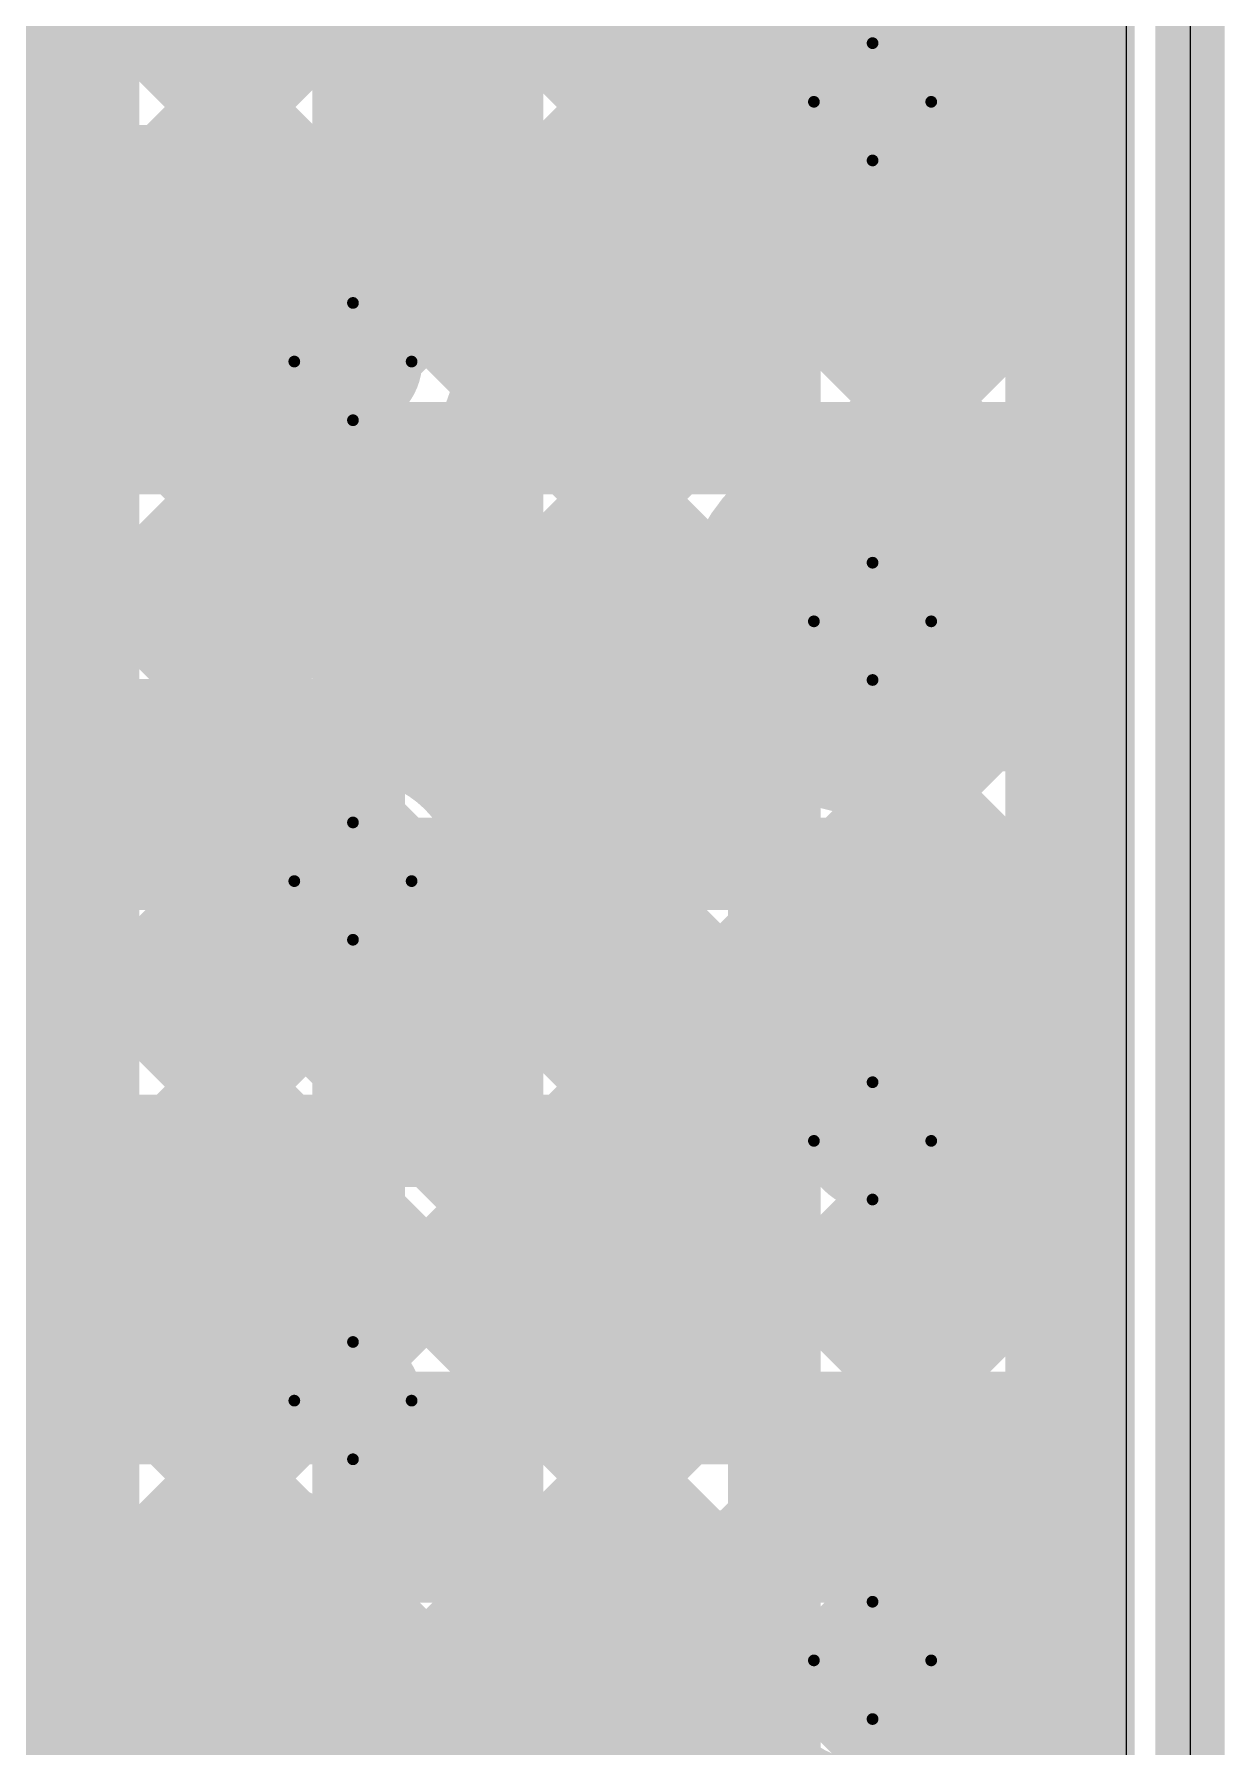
# Model space of a CAD drawing. Header units: millimetres. Extents: x 13 to 259, y -2 to 326.
# Drawn here: x 146.79 to 151.95, y 92.18 to 99.59 of the extents above; entities that cross this region are included whole.
import ezdxf

# ---------------------------------------------------------------- set-up
doc = ezdxf.new("R2010")
doc.units = ezdxf.units.MM
for name, color, linetype in [('BottomLayer', 5, 'Continuous'), ('ConnectLayer', 7, 'Continuous'), ('DrillDrawing', 1, 'Continuous'), ('Mechanical14', 56, 'Continuous'), ('Mechanical34', 56, 'Continuous'), ('MidLayer1', 16, 'Continuous'), ('MidLayer2', 76, 'Continuous'), ('MidLayer3', 90, 'Continuous'), ('MidLayer4', 156, 'Continuous'), ('MidLayer5', 130, 'Continuous'), ('MidLayer6', 216, 'Continuous'), ('MultiLayer', 9, 'Continuous'), ('TopLayer', 1, 'Continuous')]:
    doc.layers.add(name, color=color, linetype=linetype)

msp = doc.modelspace()

# ---------------------------------------------------------------- linework, layer by layer
at = {"layer": 'BottomLayer', "const_width": 0.3}
for points in [[(150.275, 99.3, 1), (150.575, 99.3, 1)], [(148.025, 98.175, 1), (148.325, 98.175, 1)], [(150.275, 97.05, 1), (150.575, 97.05, 1)], [(148.025, 95.925, 1), (148.325, 95.925, 1)], [(150.275, 94.8, 1), (150.575, 94.8, 1)], [(148.025, 93.675, 1), (148.325, 93.675, 1)], [(150.275, 92.55, 1), (150.575, 92.55, 1)]]:
    msp.add_lwpolyline(points, format="xyb", close=True, dxfattribs=at)
at = {"layer": 'ConnectLayer'}
msp.add_line((151.8, 136.8), (151.8, 67.8), dxfattribs=at)
msp.add_line((151.8, 136.8), (151.8, 67.8), dxfattribs=at)
at = {"layer": 'ConnectLayer', "const_width": 0.4}
for points in [[(146.9997, 90.0254), (146.9997, 136.36)], [(147.5997, 68.24), (147.5997, 136.36)], [(148.1997, 68.24), (148.1997, 136.36)], [(148.7997, 68.24), (148.7997, 136.36)], [(149.3997, 68.24), (149.3997, 136.36)], [(149.9997, 68.24), (149.9997, 136.36)], [(150.5997, 68.24), (150.5997, 136.36)], [(151.1997, 68.24), (151.1997, 136.36)], [(151.36, 68.24), (151.36, 136.36)], [(151.36, 68.24), (151.36, 136.36)], [(147.05, 89.9442), (147.05, 128.8163)], [(133.8667, 111.3575), (149.9721, 95.2521)], [(133.8667, 111.3575), (149.9721, 95.2521)], [(137.8562, 109.0651), (148.1096, 98.8117)], [(137.8562, 109.0651), (148.1096, 98.8117)], [(138.9498, 108.82), (150.1445, 97.6252)], [(138.9498, 108.82), (150.1445, 97.6252)], [(137.382, 108.6908), (147.6056, 98.4671)], [(137.382, 108.6908), (147.6056, 98.4671)], [(139.1246, 105.251), (147.8818, 96.4939)], [(139.1246, 105.251), (147.8818, 96.4939)], [(139.1294, 104.3977), (147.5382, 95.9889)], [(139.1294, 104.3977), (147.5382, 95.9889)], [(147.05, 99.5325), (151.36, 103.8425)], [(147.05, 103.2653), (151.36, 98.9553)], [(147.05, 98.684), (151.36, 102.994)], [(147.05, 102.4168), (151.36, 98.1068)], [(147.05, 97.8354), (151.36, 102.1454)], [(147.05, 101.5682), (151.36, 97.2582)], [(147.05, 96.9869), (151.36, 101.2969)], [(151.36, 88.5373), (151.36, 101.0628)], [(151.36, 88.5373), (151.36, 101.0628)], [(147.05, 100.7197), (151.36, 96.4097)], [(147.05, 96.1384), (151.36, 100.4484)], [(144.7565, 97.2389), (147.8794, 100.3619)], [(144.7565, 97.2389), (147.8794, 100.3619)], [(144.7457, 96.3797), (148.4272, 100.0611)], [(144.7457, 96.3797), (148.4272, 100.0611)], [(148.658, 98.5949), (150.0957, 100.0326)], [(148.658, 98.5949), (150.0957, 100.0326)], [(148.6243, 99.994), (151.36, 97.2582)], [(148.6243, 99.994), (151.36, 97.2582)], [(147.05, 99.8712), (151.36, 95.5612)], [(148.0072, 98.7926), (149.1185, 99.9039)], [(148.0072, 98.7926), (149.1185, 99.9039)], [(149.5561, 99.9107), (149.8622, 99.6046)], [(149.5561, 99.9107), (149.8622, 99.6046)], [(146.59, 99.5998), (151.36, 99.5998)], [(147.05, 95.2899), (151.36, 99.5999)], [(151.065, 99.3048), (151.36, 99.5999)], [(151.065, 99.3048), (151.36, 99.5999)], [(151.0632, 99.2521), (151.36, 98.9553)], [(151.0632, 99.2521), (151.36, 98.9553)], [(146.0404, 95.1288), (149.8786, 98.9669)], [(146.0404, 95.1288), (149.8786, 98.9669)], [(146.59, 98.9998), (151.36, 98.9998)], [(147.05, 99.0227), (151.36, 94.7127)], [(147.05, 94.4413), (151.36, 98.7513)], [(150.2827, 97.674), (151.36, 98.7513)], [(150.2827, 97.674), (151.36, 98.7513)], [(150.7297, 98.7372), (151.36, 98.1068)], [(150.7297, 98.7372), (151.36, 98.1068)], [(148.3106, 96.5505), (150.4202, 98.66)], [(148.3106, 96.5505), (150.4202, 98.66)], [(146.59, 98.3998), (151.36, 98.3998)], [(141.6643, 92.4497), (147.5574, 98.3428)], [(141.6643, 92.4497), (147.5574, 98.3428)], [(147.05, 98.1741), (151.36, 93.8641)], [(148.8117, 98.1095), (149.7902, 97.131)], [(148.8117, 98.1095), (149.7902, 97.131)], [(144.6725, 98.0061), (148.4072, 94.2714)], [(144.6725, 98.0061), (148.4072, 94.2714)], [(147.05, 93.5928), (151.36, 97.9028)], [(150.9168, 97.4596), (151.36, 97.9028)], [(150.9168, 97.4596), (151.36, 97.9028)], [(146.59, 97.7998), (151.36, 97.7998)], [(145.7912, 95.7281), (147.7552, 97.692)], [(145.7912, 95.7281), (147.7552, 97.692)], [(148.4671, 97.6056), (150.6902, 95.3825)], [(148.4671, 97.6056), (150.6902, 95.3825)], [(147.05, 97.3256), (151.36, 93.0156)], [(146.59, 97.1998), (151.36, 97.1998)], [(148.7699, 96.1612), (149.8011, 97.1924)], [(148.7699, 96.1612), (149.8011, 97.1924)], [(144.7077, 97.1223), (147.7126, 94.1174)], [(144.7077, 97.1223), (147.7126, 94.1174)], [(147.05, 92.7443), (151.36, 97.0543)], [(148.5199, 94.2141), (151.36, 97.0543)], [(148.5199, 94.2141), (151.36, 97.0543)], [(151.0003, 96.7695), (151.36, 96.4097)], [(151.0003, 96.7695), (151.36, 96.4097)], [(146.59, 96.5998), (151.36, 96.5998)], [(145.7905, 92.3333), (150.0155, 96.5582)], [(145.7905, 92.3333), (150.0155, 96.5582)], [(147.05, 96.4771), (151.36, 92.1671)], [(150.5061, 96.4151), (151.36, 95.5612)], [(150.5061, 96.4151), (151.36, 95.5612)], [(147.05, 91.8957), (151.36, 96.2058)], [(150.5762, 95.4219), (151.36, 96.2058)], [(150.5762, 95.4219), (151.36, 96.2058)], [(146.59, 95.9998), (151.36, 95.9998)], [(145.4204, 93.6602), (147.5496, 95.7894)], [(145.4204, 93.6602), (147.5496, 95.7894)], [(147.05, 95.6286), (151.36, 91.3185)], [(148.7439, 95.6317), (149.844, 94.5316)], [(148.7439, 95.6317), (149.844, 94.5316)], [(146.59, 95.3998), (151.36, 95.3998)], [(145.9731, 93.3644), (147.9389, 95.3302)], [(145.9731, 93.3644), (147.9389, 95.3302)], [(147.05, 91.0472), (151.36, 95.3572)], [(151.0252, 95.0224), (151.36, 95.3572)], [(151.0252, 95.0224), (151.36, 95.3572)], [(148.2389, 95.2882), (150.3425, 93.1846)], [(148.2389, 95.2882), (150.3425, 93.1846)], [(151.0075, 95.0652), (151.36, 94.7127)], [(151.0075, 95.0652), (151.36, 94.7127)], [(145.9943, 94.9872), (147.6134, 93.3681)], [(145.9943, 94.9872), (147.6134, 93.3681)], [(146.59, 94.7998), (151.36, 94.7998)], [(147.05, 94.78), (151.36, 90.47)], [(145.4834, 94.6496), (148.0758, 92.0573)], [(145.4834, 94.6496), (148.0758, 92.0573)], [(148.8149, 93.6606), (149.8031, 94.6489)], [(148.8149, 93.6606), (149.8031, 94.6489)], [(147.05, 90.1987), (151.36, 94.5087)], [(148.6754, 91.8241), (151.36, 94.5087)], [(148.6754, 91.8241), (151.36, 94.5087)], [(150.8772, 94.347), (151.36, 93.8641)], [(150.8772, 94.347), (151.36, 93.8641)], [(150.1567, 94.219), (151.36, 93.0156)], [(150.1567, 94.219), (151.36, 93.0156)], [(146.59, 94.1998), (151.36, 94.1998)], [(148.0568, 92.054), (150.2027, 94.1999)], [(148.0568, 92.054), (150.2027, 94.1999)], [(147.05, 93.9315), (151.36, 89.6215)], [(148.7715, 93.9071), (149.8492, 92.8294)], [(148.7715, 93.9071), (149.8492, 92.8294)], [(147.05, 89.3502), (151.36, 93.6602)], [(150.7815, 93.0816), (151.36, 93.6602)], [(150.7815, 93.0816), (151.36, 93.6602)], [(146.59, 93.5998), (151.36, 93.5998)], [(146.0407, 91.7349), (147.6359, 93.3301)], [(146.0407, 91.7349), (147.6359, 93.3301)], [(146.0176, 93.2669), (147.5931, 91.6914)], [(146.0176, 93.2669), (147.5931, 91.6914)], [(148.6175, 93.2126), (151.36, 90.47)], [(148.6175, 93.2126), (151.36, 90.47)], [(147.8682, 93.1134), (150.1193, 90.8622)], [(147.8682, 93.1134), (150.1193, 90.8622)], [(146.0508, 90.8965), (148.1895, 93.0352)], [(146.0508, 90.8965), (148.1895, 93.0352)], [(147.05, 93.083), (151.36, 88.773)], [(146.59, 92.9998), (151.36, 92.9998)], [(147.05, 88.5016), (151.36, 92.8116)], [(151.0641, 92.5157), (151.36, 92.8116)], [(151.0641, 92.5157), (151.36, 92.8116)], [(151.0597, 92.4674), (151.36, 92.1671)], [(151.0597, 92.4674), (151.36, 92.1671)], [(146.59, 92.3998), (151.36, 92.3998)], [(147.05, 92.2344), (151.36, 87.9244)], [(145.7325, 88.0326), (149.8935, 92.1936)], [(145.7325, 88.0326), (149.8935, 92.1936)]]:
    msp.add_lwpolyline(points, dxfattribs=at)
at = {"layer": 'ConnectLayer'}
for points, const_width in [([(151.065, 99.3, 1), (149.785, 99.3, 1)], 0.4), ([(151.065, 99.3, 1), (149.785, 99.3, 1)], 0.4), ([(149.7622, 99.6046, 1), (149.9622, 99.6046, 1)], 0.2), ([(149.7622, 99.6046, 1), (149.9622, 99.6046, 1)], 0.2), ([(151.26, 99.5999, 1), (151.46, 99.5999, 1)], 0.2), ([(151.26, 99.5999, 1), (151.46, 99.5999, 1)], 0.2), ([(151.26, 99.5999, 1), (151.46, 99.5999, 1)], 0.2), ([(151.26, 99.5998, 1), (151.46, 99.5998, 1)], 0.2), ([(146.95, 99.5325, 1), (147.15, 99.5325, 1)], 0.2), ([(149.685, 99.3, 1), (149.885, 99.3, 1)], 0.2), ([(149.685, 99.3, 1), (149.885, 99.3, 1)], 0.2), ([(150.965, 99.3048, 1), (151.165, 99.3048, 1)], 0.2), ([(150.965, 99.3048, 1), (151.165, 99.3048, 1)], 0.2), ([(150.965, 99.3, 1), (151.165, 99.3, 1)], 0.2), ([(150.965, 99.3, 1), (151.165, 99.3, 1)], 0.2), ([(150.9632, 99.2521, 1), (151.1632, 99.2521, 1)], 0.2), ([(150.9632, 99.2521, 1), (151.1632, 99.2521, 1)], 0.2), ([(146.95, 99.0227, 1), (147.15, 99.0227, 1)], 0.2), ([(149.7786, 98.9669, 1), (149.9786, 98.9669, 1)], 0.2), ([(149.7786, 98.9669, 1), (149.9786, 98.9669, 1)], 0.2), ([(151.26, 98.9998, 1), (151.46, 98.9998, 1)], 0.2), ([(151.26, 98.9553, 1), (151.46, 98.9553, 1)], 0.2), ([(151.26, 98.9553, 1), (151.46, 98.9553, 1)], 0.2), ([(151.26, 98.9553, 1), (151.46, 98.9553, 1)], 0.2), ([(148.815, 98.175, 1), (147.535, 98.175, 1)], 0.4), ([(148.815, 98.175, 1), (147.535, 98.175, 1)], 0.4), ([(148.0096, 98.8117, 1), (148.2096, 98.8117, 1)], 0.2), ([(148.0096, 98.8117, 1), (148.2096, 98.8117, 1)], 0.2), ([(147.9072, 98.7926, 1), (148.1072, 98.7926, 1)], 0.2), ([(147.9072, 98.7926, 1), (148.1072, 98.7926, 1)], 0.2), ([(150.6297, 98.7372, 1), (150.8297, 98.7372, 1)], 0.2), ([(150.6297, 98.7372, 1), (150.8297, 98.7372, 1)], 0.2), ([(151.26, 98.7513, 1), (151.46, 98.7513, 1)], 0.2), ([(151.26, 98.7513, 1), (151.46, 98.7513, 1)], 0.2), ([(151.26, 98.7513, 1), (151.46, 98.7513, 1)], 0.2), ([(146.95, 98.684, 1), (147.15, 98.684, 1)], 0.2), ([(148.558, 98.5949, 1), (148.758, 98.5949, 1)], 0.2), ([(148.558, 98.5949, 1), (148.758, 98.5949, 1)], 0.2), ([(150.3202, 98.66, 1), (150.5202, 98.66, 1)], 0.2), ([(150.3202, 98.66, 1), (150.5202, 98.66, 1)], 0.2), ([(147.5056, 98.4671, 1), (147.7056, 98.4671, 1)], 0.2), ([(147.5056, 98.4671, 1), (147.7056, 98.4671, 1)], 0.2), ([(151.26, 98.3998, 1), (151.46, 98.3998, 1)], 0.2), ([(147.4574, 98.3428, 1), (147.6574, 98.3428, 1)], 0.2), ([(147.4574, 98.3428, 1), (147.6574, 98.3428, 1)], 0.2), ([(146.95, 98.1741, 1), (147.15, 98.1741, 1)], 0.2), ([(147.435, 98.175, 1), (147.635, 98.175, 1)], 0.2), ([(147.435, 98.175, 1), (147.635, 98.175, 1)], 0.2), ([(148.715, 98.175, 1), (148.915, 98.175, 1)], 0.2), ([(148.715, 98.175, 1), (148.915, 98.175, 1)], 0.2), ([(148.7117, 98.1095, 1), (148.9117, 98.1095, 1)], 0.2), ([(148.7117, 98.1095, 1), (148.9117, 98.1095, 1)], 0.2), ([(151.26, 98.1068, 1), (151.46, 98.1068, 1)], 0.2), ([(151.26, 98.1068, 1), (151.46, 98.1068, 1)], 0.2), ([(151.26, 98.1068, 1), (151.46, 98.1068, 1)], 0.2), ([(151.26, 97.9028, 1), (151.46, 97.9028, 1)], 0.2), ([(151.26, 97.9028, 1), (151.46, 97.9028, 1)], 0.2), ([(151.26, 97.9028, 1), (151.46, 97.9028, 1)], 0.2), ([(146.95, 97.8354, 1), (147.15, 97.8354, 1)], 0.2), ([(151.26, 97.7998, 1), (151.46, 97.7998, 1)], 0.2), ([(147.6552, 97.692, 1), (147.8552, 97.692, 1)], 0.2), ([(147.6552, 97.692, 1), (147.8552, 97.692, 1)], 0.2), ([(151.065, 97.05, 1), (149.785, 97.05, 1)], 0.4), ([(151.065, 97.05, 1), (149.785, 97.05, 1)], 0.4), ([(150.0445, 97.6252, 1), (150.2445, 97.6252, 1)], 0.2), ([(150.0445, 97.6252, 1), (150.2445, 97.6252, 1)], 0.2), ([(150.1827, 97.674, 1), (150.3827, 97.674, 1)], 0.2), ([(150.1827, 97.674, 1), (150.3827, 97.674, 1)], 0.2), ([(148.3671, 97.6056, 1), (148.5671, 97.6056, 1)], 0.2), ([(148.3671, 97.6056, 1), (148.5671, 97.6056, 1)], 0.2), ([(150.8168, 97.4596, 1), (151.0168, 97.4596, 1)], 0.2), ([(150.8168, 97.4596, 1), (151.0168, 97.4596, 1)], 0.2), ([(146.95, 97.3256, 1), (147.15, 97.3256, 1)], 0.2), ([(151.26, 97.2582, 1), (151.46, 97.2582, 1)], 0.2), ([(151.26, 97.2582, 1), (151.46, 97.2582, 1)], 0.2), ([(151.26, 97.2582, 1), (151.46, 97.2582, 1)], 0.2), ([(149.7011, 97.1924, 1), (149.9011, 97.1924, 1)], 0.2), ([(149.7011, 97.1924, 1), (149.9011, 97.1924, 1)], 0.2), ([(151.26, 97.1998, 1), (151.46, 97.1998, 1)], 0.2), ([(149.6902, 97.131, 1), (149.8902, 97.131, 1)], 0.2), ([(149.6902, 97.131, 1), (149.8902, 97.131, 1)], 0.2), ([(149.685, 97.05, 1), (149.885, 97.05, 1)], 0.2), ([(149.685, 97.05, 1), (149.885, 97.05, 1)], 0.2), ([(150.965, 97.05, 1), (151.165, 97.05, 1)], 0.2), ([(150.965, 97.05, 1), (151.165, 97.05, 1)], 0.2), ([(151.26, 97.0543, 1), (151.46, 97.0543, 1)], 0.2), ([(151.26, 97.0543, 1), (151.46, 97.0543, 1)], 0.2), ([(151.26, 97.0543, 1), (151.46, 97.0543, 1)], 0.2), ([(146.95, 96.9869, 1), (147.15, 96.9869, 1)], 0.2), ([(150.9003, 96.7695, 1), (151.1003, 96.7695, 1)], 0.2), ([(150.9003, 96.7695, 1), (151.1003, 96.7695, 1)], 0.2), ([(151.26, 96.5998, 1), (151.46, 96.5998, 1)], 0.2), ([(148.815, 95.925, 1), (147.535, 95.925, 1)], 0.4), ([(148.815, 95.925, 1), (147.535, 95.925, 1)], 0.4), ([(148.2106, 96.5505, 1), (148.4106, 96.5505, 1)], 0.2), ([(148.2106, 96.5505, 1), (148.4106, 96.5505, 1)], 0.2), ([(149.9155, 96.5582, 1), (150.1155, 96.5582, 1)], 0.2), ([(149.9155, 96.5582, 1), (150.1155, 96.5582, 1)], 0.2), ([(146.95, 96.4771, 1), (147.15, 96.4771, 1)], 0.2), ([(147.7818, 96.4939, 1), (147.9818, 96.4939, 1)], 0.2), ([(147.7818, 96.4939, 1), (147.9818, 96.4939, 1)], 0.2), ([(150.4061, 96.4151, 1), (150.6061, 96.4151, 1)], 0.2), ([(150.4061, 96.4151, 1), (150.6061, 96.4151, 1)], 0.2), ([(151.26, 96.4097, 1), (151.46, 96.4097, 1)], 0.2), ([(151.26, 96.4097, 1), (151.46, 96.4097, 1)], 0.2), ([(151.26, 96.4097, 1), (151.46, 96.4097, 1)], 0.2), ([(148.6699, 96.1612, 1), (148.8699, 96.1612, 1)], 0.2), ([(148.6699, 96.1612, 1), (148.8699, 96.1612, 1)], 0.2), ([(151.26, 96.2058, 1), (151.46, 96.2058, 1)], 0.2), ([(151.26, 96.2058, 1), (151.46, 96.2058, 1)], 0.2), ([(151.26, 96.2058, 1), (151.46, 96.2058, 1)], 0.2), ([(146.95, 96.1384, 1), (147.15, 96.1384, 1)], 0.2), ([(151.26, 95.9998, 1), (151.46, 95.9998, 1)], 0.2), ([(147.435, 95.925, 1), (147.635, 95.925, 1)], 0.2), ([(147.435, 95.925, 1), (147.635, 95.925, 1)], 0.2), ([(147.4382, 95.9889, 1), (147.6382, 95.9889, 1)], 0.2), ([(147.4382, 95.9889, 1), (147.6382, 95.9889, 1)], 0.2), ([(148.715, 95.925, 1), (148.915, 95.925, 1)], 0.2), ([(148.715, 95.925, 1), (148.915, 95.925, 1)], 0.2), ([(147.4496, 95.7894, 1), (147.6496, 95.7894, 1)], 0.2), ([(147.4496, 95.7894, 1), (147.6496, 95.7894, 1)], 0.2), ([(146.95, 95.6286, 1), (147.15, 95.6286, 1)], 0.2), ([(148.6439, 95.6317, 1), (148.8439, 95.6317, 1)], 0.2), ([(148.6439, 95.6317, 1), (148.8439, 95.6317, 1)], 0.2), ([(151.26, 95.5612, 1), (151.46, 95.5612, 1)], 0.2), ([(151.26, 95.5612, 1), (151.46, 95.5612, 1)], 0.2), ([(151.26, 95.5612, 1), (151.46, 95.5612, 1)], 0.2), ([(151.065, 94.8, 1), (149.785, 94.8, 1)], 0.4), ([(151.065, 94.8, 1), (149.785, 94.8, 1)], 0.4), ([(150.4762, 95.4219, 1), (150.6762, 95.4219, 1)], 0.2), ([(150.4762, 95.4219, 1), (150.6762, 95.4219, 1)], 0.2), ([(151.26, 95.3998, 1), (151.46, 95.3998, 1)], 0.2), ([(147.8389, 95.3302, 1), (148.0389, 95.3302, 1)], 0.2), ([(147.8389, 95.3302, 1), (148.0389, 95.3302, 1)], 0.2), ([(150.5902, 95.3825, 1), (150.7902, 95.3825, 1)], 0.2), ([(150.5902, 95.3825, 1), (150.7902, 95.3825, 1)], 0.2), ([(151.26, 95.3572, 1), (151.46, 95.3572, 1)], 0.2), ([(151.26, 95.3572, 1), (151.46, 95.3572, 1)], 0.2), ([(151.26, 95.3572, 1), (151.46, 95.3572, 1)], 0.2), ([(146.95, 95.2899, 1), (147.15, 95.2899, 1)], 0.2), ([(148.1389, 95.2882, 1), (148.3389, 95.2882, 1)], 0.2), ([(148.1389, 95.2882, 1), (148.3389, 95.2882, 1)], 0.2), ([(149.8721, 95.2521, 1), (150.0721, 95.2521, 1)], 0.2), ([(149.8721, 95.2521, 1), (150.0721, 95.2521, 1)], 0.2), ([(150.9075, 95.0652, 1), (151.1075, 95.0652, 1)], 0.2), ([(150.9075, 95.0652, 1), (151.1075, 95.0652, 1)], 0.2), ([(150.9252, 95.0224, 1), (151.1252, 95.0224, 1)], 0.2), ([(150.9252, 95.0224, 1), (151.1252, 95.0224, 1)], 0.2), ([(146.95, 94.78, 1), (147.15, 94.78, 1)], 0.2), ([(149.685, 94.8, 1), (149.885, 94.8, 1)], 0.2), ([(149.685, 94.8, 1), (149.885, 94.8, 1)], 0.2), ([(150.965, 94.8, 1), (151.165, 94.8, 1)], 0.2), ([(150.965, 94.8, 1), (151.165, 94.8, 1)], 0.2), ([(151.26, 94.7998, 1), (151.46, 94.7998, 1)], 0.2), ([(151.26, 94.7127, 1), (151.46, 94.7127, 1)], 0.2), ([(151.26, 94.7127, 1), (151.46, 94.7127, 1)], 0.2), ([(151.26, 94.7127, 1), (151.46, 94.7127, 1)], 0.2), ([(149.7031, 94.6489, 1), (149.9031, 94.6489, 1)], 0.2), ([(149.7031, 94.6489, 1), (149.9031, 94.6489, 1)], 0.2), ([(149.744, 94.5316, 1), (149.944, 94.5316, 1)], 0.2), ([(149.744, 94.5316, 1), (149.944, 94.5316, 1)], 0.2), ([(146.95, 94.4413, 1), (147.15, 94.4413, 1)], 0.2), ([(151.26, 94.5087, 1), (151.46, 94.5087, 1)], 0.2), ([(151.26, 94.5087, 1), (151.46, 94.5087, 1)], 0.2), ([(151.26, 94.5087, 1), (151.46, 94.5087, 1)], 0.2), ([(148.815, 93.675, 1), (147.535, 93.675, 1)], 0.4), ([(148.815, 93.675, 1), (147.535, 93.675, 1)], 0.4), ([(150.7772, 94.347, 1), (150.9772, 94.347, 1)], 0.2), ([(150.7772, 94.347, 1), (150.9772, 94.347, 1)], 0.2), ([(148.3072, 94.2714, 1), (148.5072, 94.2714, 1)], 0.2), ([(148.3072, 94.2714, 1), (148.5072, 94.2714, 1)], 0.2), ([(148.4199, 94.2141, 1), (148.6199, 94.2141, 1)], 0.2), ([(148.4199, 94.2141, 1), (148.6199, 94.2141, 1)], 0.2), ([(150.0567, 94.219, 1), (150.2567, 94.219, 1)], 0.2), ([(150.0567, 94.219, 1), (150.2567, 94.219, 1)], 0.2), ([(150.1027, 94.1999, 1), (150.3027, 94.1999, 1)], 0.2), ([(150.1027, 94.1999, 1), (150.3027, 94.1999, 1)], 0.2), ([(151.26, 94.1998, 1), (151.46, 94.1998, 1)], 0.2), ([(147.6126, 94.1174, 1), (147.8126, 94.1174, 1)], 0.2), ([(147.6126, 94.1174, 1), (147.8126, 94.1174, 1)], 0.2), ([(146.95, 93.9315, 1), (147.15, 93.9315, 1)], 0.2), ([(148.6715, 93.9071, 1), (148.8715, 93.9071, 1)], 0.2), ([(148.6715, 93.9071, 1), (148.8715, 93.9071, 1)], 0.2), ([(151.26, 93.8641, 1), (151.46, 93.8641, 1)], 0.2), ([(151.26, 93.8641, 1), (151.46, 93.8641, 1)], 0.2), ([(151.26, 93.8641, 1), (151.46, 93.8641, 1)], 0.2), ([(147.435, 93.675, 1), (147.635, 93.675, 1)], 0.2), ([(147.435, 93.675, 1), (147.635, 93.675, 1)], 0.2), ([(148.7149, 93.6606, 1), (148.9149, 93.6606, 1)], 0.2), ([(148.7149, 93.6606, 1), (148.9149, 93.6606, 1)], 0.2), ([(148.715, 93.675, 1), (148.915, 93.675, 1)], 0.2), ([(148.715, 93.675, 1), (148.915, 93.675, 1)], 0.2), ([(151.26, 93.6602, 1), (151.46, 93.6602, 1)], 0.2), ([(151.26, 93.6602, 1), (151.46, 93.6602, 1)], 0.2), ([(151.26, 93.6602, 1), (151.46, 93.6602, 1)], 0.2), ([(146.95, 93.5928, 1), (147.15, 93.5928, 1)], 0.2), ([(151.26, 93.5998, 1), (151.46, 93.5998, 1)], 0.2), ([(147.5134, 93.3681, 1), (147.7134, 93.3681, 1)], 0.2), ([(147.5134, 93.3681, 1), (147.7134, 93.3681, 1)], 0.2), ([(147.5359, 93.3301, 1), (147.7359, 93.3301, 1)], 0.2), ([(147.5359, 93.3301, 1), (147.7359, 93.3301, 1)], 0.2), ([(148.5175, 93.2126, 1), (148.7175, 93.2126, 1)], 0.2), ([(148.5175, 93.2126, 1), (148.7175, 93.2126, 1)], 0.2), ([(151.065, 92.55, 1), (149.785, 92.55, 1)], 0.4), ([(151.065, 92.55, 1), (149.785, 92.55, 1)], 0.4), ([(150.2425, 93.1846, 1), (150.4425, 93.1846, 1)], 0.2), ([(150.2425, 93.1846, 1), (150.4425, 93.1846, 1)], 0.2), ([(147.7682, 93.1134, 1), (147.9682, 93.1134, 1)], 0.2), ([(147.7682, 93.1134, 1), (147.9682, 93.1134, 1)], 0.2), ([(146.95, 93.083, 1), (147.15, 93.083, 1)], 0.2), ([(148.0895, 93.0352, 1), (148.2895, 93.0352, 1)], 0.2), ([(148.0895, 93.0352, 1), (148.2895, 93.0352, 1)], 0.2), ([(150.6815, 93.0816, 1), (150.8815, 93.0816, 1)], 0.2), ([(150.6815, 93.0816, 1), (150.8815, 93.0816, 1)], 0.2), ([(151.26, 93.0156, 1), (151.46, 93.0156, 1)], 0.2), ([(151.26, 93.0156, 1), (151.46, 93.0156, 1)], 0.2), ([(151.26, 93.0156, 1), (151.46, 93.0156, 1)], 0.2), ([(151.26, 92.9998, 1), (151.46, 92.9998, 1)], 0.2), ([(149.7492, 92.8294, 1), (149.9492, 92.8294, 1)], 0.2), ([(149.7492, 92.8294, 1), (149.9492, 92.8294, 1)], 0.2), ([(151.26, 92.8116, 1), (151.46, 92.8116, 1)], 0.2), ([(151.26, 92.8116, 1), (151.46, 92.8116, 1)], 0.2), ([(151.26, 92.8116, 1), (151.46, 92.8116, 1)], 0.2), ([(146.95, 92.7443, 1), (147.15, 92.7443, 1)], 0.2), ([(149.685, 92.55, 1), (149.885, 92.55, 1)], 0.2), ([(149.685, 92.55, 1), (149.885, 92.55, 1)], 0.2), ([(150.9641, 92.5157, 1), (151.1641, 92.5157, 1)], 0.2), ([(150.9641, 92.5157, 1), (151.1641, 92.5157, 1)], 0.2), ([(150.965, 92.55, 1), (151.165, 92.55, 1)], 0.2), ([(150.965, 92.55, 1), (151.165, 92.55, 1)], 0.2), ([(150.9597, 92.4674, 1), (151.1597, 92.4674, 1)], 0.2), ([(150.9597, 92.4674, 1), (151.1597, 92.4674, 1)], 0.2), ([(151.26, 92.3998, 1), (151.46, 92.3998, 1)], 0.2), ([(146.95, 92.2344, 1), (147.15, 92.2344, 1)], 0.2), ([(149.7935, 92.1936, 1), (149.9935, 92.1936, 1)], 0.2), ([(149.7935, 92.1936, 1), (149.9935, 92.1936, 1)], 0.2), ([(151.26, 92.1671, 1), (151.46, 92.1671, 1)], 0.2), ([(151.26, 92.1671, 1), (151.46, 92.1671, 1)], 0.2), ([(151.26, 92.1671, 1), (151.46, 92.1671, 1)], 0.2), ([(148.815, 91.425, 1), (147.535, 91.425, 1)], 0.4), ([(148.815, 91.425, 1), (147.535, 91.425, 1)], 0.4), ([(147.9568, 92.054, 1), (148.1568, 92.054, 1)], 0.2), ([(147.9568, 92.054, 1), (148.1568, 92.054, 1)], 0.2), ([(147.9758, 92.0573, 1), (148.1758, 92.0573, 1)], 0.2), ([(147.9758, 92.0573, 1), (148.1758, 92.0573, 1)], 0.2)]:
    msp.add_lwpolyline(points, format="xyb", close=True, dxfattribs=dict(at, const_width=const_width))
at = {"layer": 'DrillDrawing', "const_width": 0.0508}
for points in [[(150.171, 99.3), (150.425, 99.554)], [(150.425, 99.554), (150.679, 99.3)], [(150.171, 99.3), (150.425, 99.046)], [(150.425, 99.046), (150.679, 99.3)], [(147.921, 98.175), (148.175, 98.429)], [(148.175, 98.429), (148.429, 98.175)], [(147.921, 98.175), (148.175, 97.921)], [(148.175, 97.921), (148.429, 98.175)], [(150.171, 97.05), (150.425, 97.304)], [(150.425, 97.304), (150.679, 97.05)], [(150.171, 97.05), (150.425, 96.796)], [(150.425, 96.796), (150.679, 97.05)], [(147.921, 95.925), (148.175, 96.179)], [(148.175, 96.179), (148.429, 95.925)], [(147.921, 95.925), (148.175, 95.671)], [(148.175, 95.671), (148.429, 95.925)], [(150.171, 94.8), (150.425, 95.054)], [(150.425, 95.054), (150.679, 94.8)], [(150.171, 94.8), (150.425, 94.546)], [(150.425, 94.546), (150.679, 94.8)], [(147.921, 93.675), (148.175, 93.929)], [(148.175, 93.929), (148.429, 93.675)], [(147.921, 93.675), (148.175, 93.421)], [(148.175, 93.421), (148.429, 93.675)], [(150.171, 92.55), (150.425, 92.804)], [(150.425, 92.804), (150.679, 92.55)], [(150.171, 92.55), (150.425, 92.296)], [(150.425, 92.296), (150.679, 92.55)]]:
    msp.add_lwpolyline(points, dxfattribs=at)
at = {"layer": 'DrillDrawing', "const_width": 0.0254}
for points in [[(150.4123, 99.554, 1), (150.4377, 99.554, 1)], [(150.4123, 99.554, 1), (150.4377, 99.554, 1)], [(150.1583, 99.3, 1), (150.1837, 99.3, 1)], [(150.1583, 99.3, 1), (150.1837, 99.3, 1)], [(150.6663, 99.3, 1), (150.6917, 99.3, 1)], [(150.6663, 99.3, 1), (150.6917, 99.3, 1)], [(150.4123, 99.046, 1), (150.4377, 99.046, 1)], [(150.4123, 99.046, 1), (150.4377, 99.046, 1)], [(148.1623, 98.429, 1), (148.1877, 98.429, 1)], [(148.1623, 98.429, 1), (148.1877, 98.429, 1)], [(147.9083, 98.175, 1), (147.9337, 98.175, 1)], [(147.9083, 98.175, 1), (147.9337, 98.175, 1)], [(148.4163, 98.175, 1), (148.4417, 98.175, 1)], [(148.4163, 98.175, 1), (148.4417, 98.175, 1)], [(148.1623, 97.921, 1), (148.1877, 97.921, 1)], [(148.1623, 97.921, 1), (148.1877, 97.921, 1)], [(150.4123, 97.304, 1), (150.4377, 97.304, 1)], [(150.4123, 97.304, 1), (150.4377, 97.304, 1)], [(150.1583, 97.05, 1), (150.1837, 97.05, 1)], [(150.1583, 97.05, 1), (150.1837, 97.05, 1)], [(150.6663, 97.05, 1), (150.6917, 97.05, 1)], [(150.6663, 97.05, 1), (150.6917, 97.05, 1)], [(150.4123, 96.796, 1), (150.4377, 96.796, 1)], [(150.4123, 96.796, 1), (150.4377, 96.796, 1)], [(148.1623, 96.179, 1), (148.1877, 96.179, 1)], [(148.1623, 96.179, 1), (148.1877, 96.179, 1)], [(147.9083, 95.925, 1), (147.9337, 95.925, 1)], [(147.9083, 95.925, 1), (147.9337, 95.925, 1)], [(148.4163, 95.925, 1), (148.4417, 95.925, 1)], [(148.4163, 95.925, 1), (148.4417, 95.925, 1)], [(148.1623, 95.671, 1), (148.1877, 95.671, 1)], [(148.1623, 95.671, 1), (148.1877, 95.671, 1)], [(150.4123, 95.054, 1), (150.4377, 95.054, 1)], [(150.4123, 95.054, 1), (150.4377, 95.054, 1)], [(150.1583, 94.8, 1), (150.1837, 94.8, 1)], [(150.1583, 94.8, 1), (150.1837, 94.8, 1)], [(150.6663, 94.8, 1), (150.6917, 94.8, 1)], [(150.6663, 94.8, 1), (150.6917, 94.8, 1)], [(150.4123, 94.546, 1), (150.4377, 94.546, 1)], [(150.4123, 94.546, 1), (150.4377, 94.546, 1)], [(148.1623, 93.929, 1), (148.1877, 93.929, 1)], [(148.1623, 93.929, 1), (148.1877, 93.929, 1)], [(147.9083, 93.675, 1), (147.9337, 93.675, 1)], [(147.9083, 93.675, 1), (147.9337, 93.675, 1)], [(148.4163, 93.675, 1), (148.4417, 93.675, 1)], [(148.4163, 93.675, 1), (148.4417, 93.675, 1)], [(148.1623, 93.421, 1), (148.1877, 93.421, 1)], [(148.1623, 93.421, 1), (148.1877, 93.421, 1)], [(150.4123, 92.804, 1), (150.4377, 92.804, 1)], [(150.4123, 92.804, 1), (150.4377, 92.804, 1)], [(150.1583, 92.55, 1), (150.1837, 92.55, 1)], [(150.1583, 92.55, 1), (150.1837, 92.55, 1)], [(150.6663, 92.55, 1), (150.6917, 92.55, 1)], [(150.6663, 92.55, 1), (150.6917, 92.55, 1)], [(150.4123, 92.296, 1), (150.4377, 92.296, 1)], [(150.4123, 92.296, 1), (150.4377, 92.296, 1)]]:
    msp.add_lwpolyline(points, format="xyb", close=True, dxfattribs=at)
at = {"layer": 'Mechanical14', "const_width": 0.3}
msp.add_lwpolyline([(151.8, 67.8), (151.8, 136.8)], dxfattribs=at)
at = {"layer": 'Mechanical34', "const_width": 0.1}
for points in [[(151.8, 136.85), (151.8, 67.85)], [(146.8, 72.8), (146.8, 131.8)]]:
    msp.add_lwpolyline(points, dxfattribs=at)
at = {"layer": 'MidLayer1', "const_width": 0.3}
for points in [[(150.275, 99.3, 1), (150.575, 99.3, 1)], [(148.025, 98.175, 1), (148.325, 98.175, 1)], [(150.275, 97.05, 1), (150.575, 97.05, 1)], [(148.025, 95.925, 1), (148.325, 95.925, 1)], [(150.275, 94.8, 1), (150.575, 94.8, 1)], [(148.025, 93.675, 1), (148.325, 93.675, 1)], [(150.275, 92.55, 1), (150.575, 92.55, 1)]]:
    msp.add_lwpolyline(points, format="xyb", close=True, dxfattribs=at)
at = {"layer": 'MidLayer2'}
for points, const_width in [([(150.275, 99.3, 1), (150.575, 99.3, 1)], 0.3), ([(148.025, 98.175, 1), (148.325, 98.175, 1)], 0.3), ([(150.275, 97.05, 1), (150.575, 97.05, 1)], 0.3), ([(148.025, 95.925, 1), (148.325, 95.925, 1)], 0.3), ([(147.01, 95.515, 1), (147.11, 95.515, 1)], 0.1), ([(147.01, 95.515, 1), (147.11, 95.515, 1)], 0.1), ([(147.625, 95.515, 1), (147.725, 95.515, 1)], 0.1), ([(147.625, 95.515, 1), (147.725, 95.515, 1)], 0.1), ([(150.275, 94.8, 1), (150.575, 94.8, 1)], 0.3), ([(148.025, 93.675, 1), (148.325, 93.675, 1)], 0.3), ([(149.275, 93.865, 1), (149.375, 93.865, 1)], 0.1), ([(149.275, 93.865, 1), (149.375, 93.865, 1)], 0.1), ([(150.275, 92.55, 1), (150.575, 92.55, 1)], 0.3)]:
    msp.add_lwpolyline(points, format="xyb", close=True, dxfattribs=dict(at, const_width=const_width))
at = {"layer": 'MidLayer2', "const_width": 0.2}
for points in [[(146.525, 96.05), (147.06, 95.515)], [(147.06, 95.515), (147.675, 95.515)], [(147.675, 95.515), (149.325, 93.865)], [(149.325, 90.8), (149.325, 93.865)]]:
    msp.add_lwpolyline(points, dxfattribs=at)
at = {"layer": 'MidLayer3', "const_width": 0.3}
for points in [[(150.275, 99.3, 1), (150.575, 99.3, 1)], [(148.025, 98.175, 1), (148.325, 98.175, 1)], [(150.275, 97.05, 1), (150.575, 97.05, 1)], [(148.025, 95.925, 1), (148.325, 95.925, 1)], [(150.275, 94.8, 1), (150.575, 94.8, 1)], [(148.025, 93.675, 1), (148.325, 93.675, 1)], [(150.275, 92.55, 1), (150.575, 92.55, 1)]]:
    msp.add_lwpolyline(points, format="xyb", close=True, dxfattribs=at)
at = {"layer": 'MidLayer4', "const_width": 0.4}
msp.add_lwpolyline([(146.85, 90.075), (146.85, 99.9)], dxfattribs=at)
at = {"layer": 'MidLayer4', "const_width": 0.3}
for points in [[(150.275, 99.3, 1), (150.575, 99.3, 1)], [(148.025, 98.175, 1), (148.325, 98.175, 1)], [(150.275, 97.05, 1), (150.575, 97.05, 1)], [(148.025, 95.925, 1), (148.325, 95.925, 1)], [(150.275, 94.8, 1), (150.575, 94.8, 1)], [(148.025, 93.675, 1), (148.325, 93.675, 1)], [(150.275, 92.55, 1), (150.575, 92.55, 1)]]:
    msp.add_lwpolyline(points, format="xyb", close=True, dxfattribs=at)
at = {"layer": 'MidLayer5', "const_width": 0.3}
for points in [[(150.275, 99.3, 1), (150.575, 99.3, 1)], [(148.025, 98.175, 1), (148.325, 98.175, 1)], [(150.275, 97.05, 1), (150.575, 97.05, 1)], [(148.025, 95.925, 1), (148.325, 95.925, 1)], [(150.275, 94.8, 1), (150.575, 94.8, 1)], [(148.025, 93.675, 1), (148.325, 93.675, 1)], [(150.275, 92.55, 1), (150.575, 92.55, 1)]]:
    msp.add_lwpolyline(points, format="xyb", close=True, dxfattribs=at)
at = {"layer": 'MidLayer6', "const_width": 0.3}
for points in [[(150.275, 99.3, 1), (150.575, 99.3, 1)], [(148.025, 98.175, 1), (148.325, 98.175, 1)], [(150.275, 97.05, 1), (150.575, 97.05, 1)], [(148.025, 95.925, 1), (148.325, 95.925, 1)], [(150.275, 94.8, 1), (150.575, 94.8, 1)], [(148.025, 93.675, 1), (148.325, 93.675, 1)], [(150.275, 92.55, 1), (150.575, 92.55, 1)]]:
    msp.add_lwpolyline(points, format="xyb", close=True, dxfattribs=at)
at = {"layer": 'MultiLayer', "const_width": 0.3}
for points in [[(150.275, 99.3, 1), (150.575, 99.3, 1)], [(148.025, 98.175, 1), (148.325, 98.175, 1)], [(150.275, 97.05, 1), (150.575, 97.05, 1)], [(148.025, 95.925, 1), (148.325, 95.925, 1)], [(150.275, 94.8, 1), (150.575, 94.8, 1)], [(148.025, 93.675, 1), (148.325, 93.675, 1)], [(150.275, 92.55, 1), (150.575, 92.55, 1)]]:
    msp.add_lwpolyline(points, format="xyb", close=True, dxfattribs=at)
at = {"layer": 'TopLayer'}
msp.add_line((151.525, 68.05), (151.5251, 136.525), dxfattribs=at)
at = {"layer": 'TopLayer', "const_width": 0.3}
for points in [[(150.275, 99.3, 1), (150.575, 99.3, 1)], [(148.025, 98.175, 1), (148.325, 98.175, 1)], [(150.275, 97.05, 1), (150.575, 97.05, 1)], [(148.025, 95.925, 1), (148.325, 95.925, 1)], [(150.275, 94.8, 1), (150.575, 94.8, 1)], [(148.025, 93.675, 1), (148.325, 93.675, 1)], [(150.275, 92.55, 1), (150.575, 92.55, 1)]]:
    msp.add_lwpolyline(points, format="xyb", close=True, dxfattribs=at)

doc.saveas('drawing.dxf')
